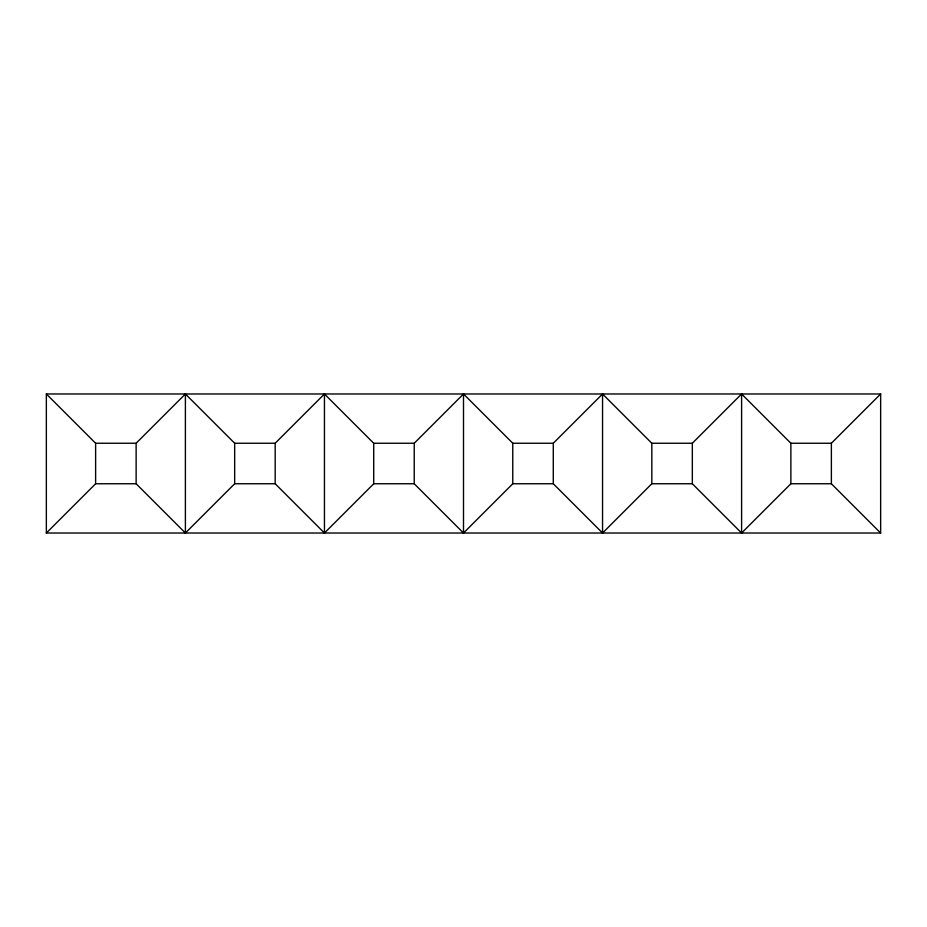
<?xml version="1.0" encoding="UTF-8"?>
<svg xmlns="http://www.w3.org/2000/svg" width="927" height="927" viewBox="0 0 927 927"><rect width="100%" height="100%" fill="white"/><g stroke="black" fill="none" stroke-linecap="round" stroke-linejoin="round"><path stroke-width="1.39" d="M46.35 533.025L95.62 483.755L95.62 443.245L46.35 393.975L46.35 533.025L880.65 533.025L880.65 393.975L46.35 393.975M234.67 443.245L234.67 483.755L185.4 533.025L136.13 483.755L136.13 443.245L185.4 393.975L234.67 443.245L275.18 443.245L324.45 393.975L373.72 443.245L414.23 443.245L463.5 393.975L512.77 443.245L512.77 483.755L463.5 533.025L414.23 483.755L414.23 443.245M275.18 443.245L275.18 483.755L324.45 533.025L373.72 483.755L373.72 443.245M512.77 443.245L553.28 443.245L602.55 393.975L651.82 443.245L692.33 443.245L741.6 393.975L790.87 443.245L790.87 483.755L741.6 533.025L692.33 483.755L692.33 443.245M553.28 443.245L553.28 483.755L602.55 533.025L651.82 483.755L651.82 443.245M880.65 533.025L831.38 483.755L831.38 443.245L880.65 393.975M95.62 443.245L136.13 443.245M790.87 443.245L831.38 443.245M95.62 483.755L136.13 483.755M234.67 483.755L275.18 483.755M373.72 483.755L414.23 483.755M512.77 483.755L553.28 483.755M651.82 483.755L692.33 483.755M790.87 483.755L831.38 483.755M741.6 393.975L741.6 533.025M602.55 393.975L602.55 533.025M463.5 393.975L463.5 533.025M324.45 393.975L324.45 533.025M185.4 393.975L185.4 533.025"/></g></svg>
